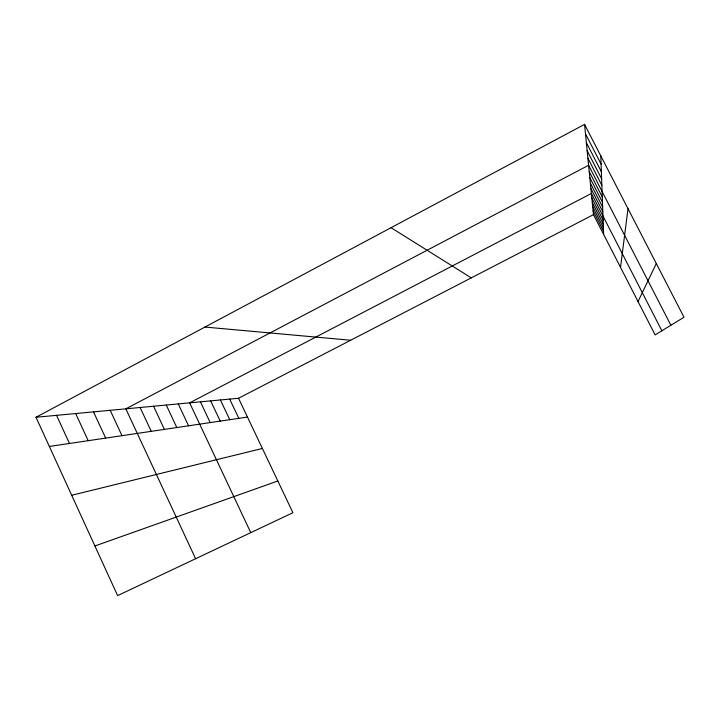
<?xml version="1.0" encoding="UTF-8"?>
<svg xmlns="http://www.w3.org/2000/svg" width="720" height="720" viewBox="0 0 720 720"><rect width="100%" height="100%" fill="white"/><g stroke="black" fill="none" stroke-linecap="round" stroke-linejoin="round"><path stroke-width="1.08" d="M620.523 267.381L628.011 208.665M638.037 301.554L656.298 263.52M36 417.267L238.527 398.259L292.914 512.712L117.621 595.611L36 417.267L584.55 124.389L684 317.25L655.128 334.899L593.496 214.65L584.55 124.389M238.527 398.259L593.496 214.65M94.905 545.985L277.839 480.978M71.703 495.27L262.386 448.461M49.356 446.454L247.464 417.069M204.957 327.051L350.685 340.245M391.041 227.7L471.258 277.875M585.486 133.857L601.101 164.151M586.35 142.605L601.371 171.765M587.16 150.705L601.623 178.821M587.907 158.238L601.866 185.364M670.887 325.269L588.6 165.258L125.847 408.834L195.606 558.729M589.23 171.621L602.28 197.01M589.824 177.588L602.469 202.203M590.382 183.204L602.64 207.081M590.904 188.487L602.802 211.671M661.869 330.777L591.399 193.464L189.639 402.849L250.767 532.638M591.867 198.171L603.108 220.086M592.308 202.617L603.243 223.956M592.722 206.838L603.378 227.619M593.118 210.843L603.504 231.102M229.68 399.087L238.824 418.356M220.41 399.96L229.761 419.697M210.663 400.869L220.23 421.11M200.421 401.832L210.222 422.595M178.263 403.911L188.559 425.808M166.257 405.036L176.814 427.554M153.558 406.233L164.394 429.39M140.112 407.493L151.245 431.343M110.205 410.301L121.986 435.681M93.519 411.867L105.66 438.102M75.672 413.541L88.2 440.694M56.547 415.332L69.48 443.475M600.804 155.916L603.621 234.405"/></g></svg>
